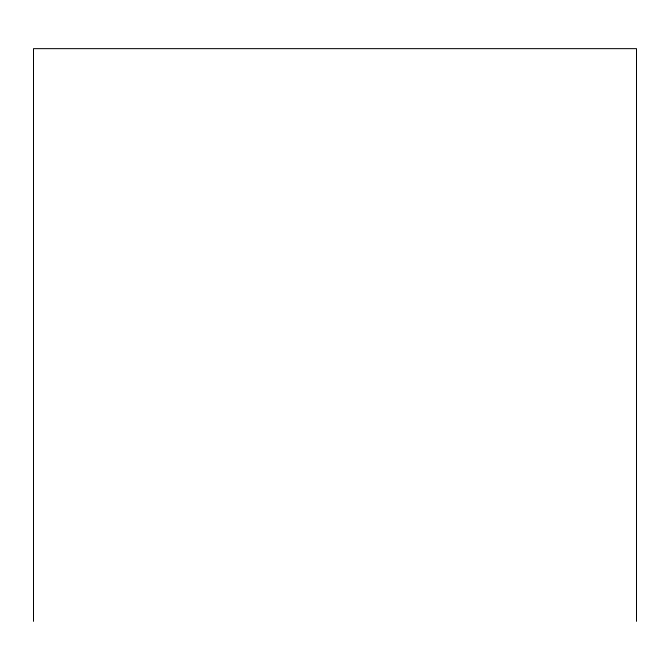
<?xml version="1.0" encoding="UTF-8"?>
<svg xmlns="http://www.w3.org/2000/svg" width="670" height="670" viewBox="0 0 670 670"><rect width="100%" height="100%" fill="white"/><g stroke="black" fill="none" stroke-linecap="round" stroke-linejoin="round"><path stroke-width="1" d="M636.5 621.35L636.5 48.65L33.5 48.65L33.5 621.35"/></g></svg>
